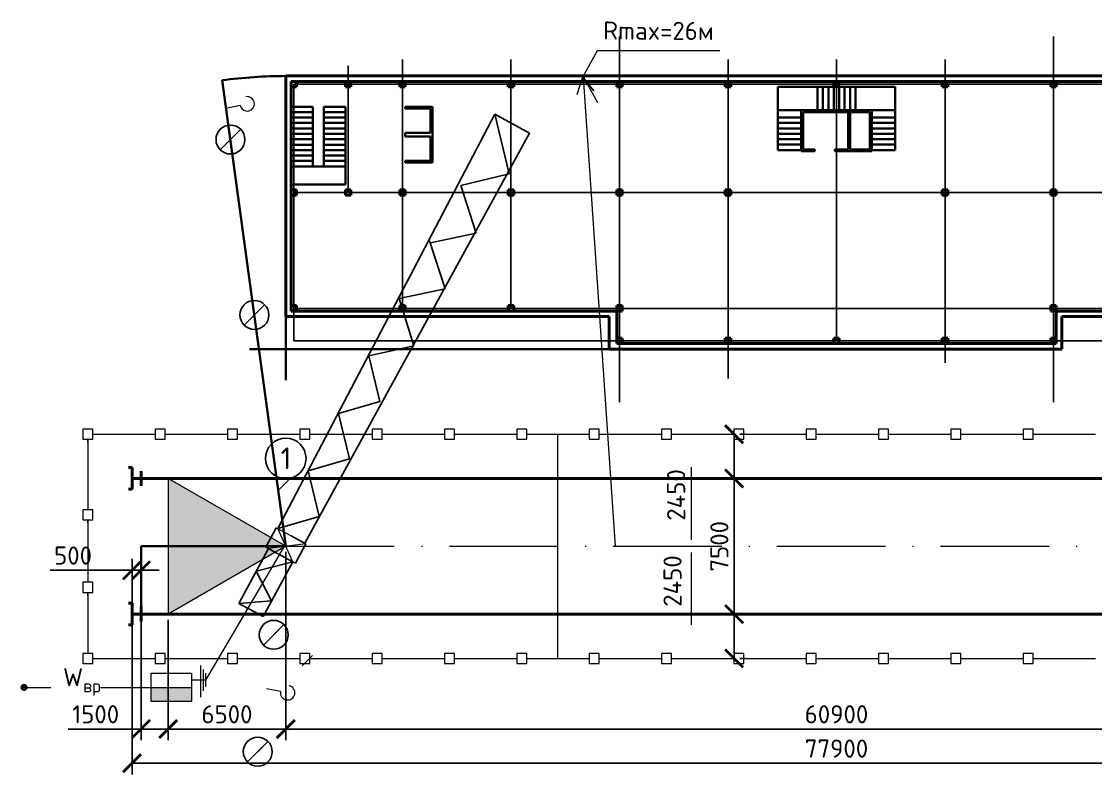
# Model space of a CAD drawing. Header units: millimetres. Extents: x -782 to 10910, y 3841 to 13237.
# Drawn here: x 6457.1 to 6575.9, y 9680 to 9763.3 of the extents above; entities that cross this region are included whole.
import ezdxf

# ---------------------------------------------------------------- set-up
doc = ezdxf.new("R2010")
doc.units = ezdxf.units.MM
doc.linetypes.add('ACAD_ISO10W100', pattern=[18, 12, -3, 0, -3])
doc.layers.add('1', color=7, linetype='Continuous')
doc.layers.add('тонкая', color=7, linetype='Continuous')
doc.layers.add('Оbводка', color=1, linetype='Continuous', lineweight=90)
doc.layers.add('Фасад толст', color=7, linetype='Continuous', lineweight=20)
doc.styles.add('2.5', font='isocpeur.ttf', dxfattribs={"height": 2})
doc.styles.add('Isocpeur', font='isocpeur.ttf')
doc.dimstyles.new('М500 стройгенп', dxfattribs={"dimtxt": 2, "dimasz": 2, "dimexe": 1.25, "dimexo": 0.625, "dimtad": 1, "dimlfac": 500, "dimtxsty": '2.5', "dimblk": 'ARCHTICK', "dimcen": 2.5, "dimadec": 0, "dimazin": 0, "dimtfac": 1, "dimtmove": 0, "dimatfit": 3, "dimfxl": 1, "dimarcsym": 0})

# ---------------------------------------------------------------- blocks, each defined once
blk = doc.blocks.new('_ArchTick')
at = {"color": 0, "linetype": 'ByBlock', "const_width": 0.15}
blk.add_lwpolyline([(-0.5, -0.5), (0.5, 0.5)], dxfattribs=at)
blk = doc.blocks.new('*D548')
at = {"color": 0, "lineweight": -2, "transparency": 16777216}
for p, q in [((6535.91, 9692.87), (6535.91, 9697.77)), ((6536.53, 9697.77), (6537.16, 9697.77)), ((6536.53, 9692.87), (6537.16, 9692.87))]:
    blk.add_line(p, q, dxfattribs=at)
at = {"layer": 'Defpoints', "color": 0, "lineweight": -3, "transparency": 16777216}
for p in [(6535.91, 9697.77), (6535.91, 9697.77), (6535.91, 9692.87)]:
    blk.add_point(p, dxfattribs=at)
at = {"color": 0, "lineweight": -2, "transparency": 16777216, "xscale": 2, "yscale": 2, "zscale": 2}
for p, rotation in [((6535.91, 9697.77), 90), ((6535.91, 9692.87), 270)]:
    blk.add_blockref('_ArchTick', p, dxfattribs=dict(at, rotation=rotation))
at = {"color": 0, "lineweight": 20, "transparency": 16777216, "insert": (6529.1, 9701.43), "char_height": 2, "attachment_point": 5, "rotation": 90, "style": '2.5'}
blk.add_mtext('2450', dxfattribs=at)
blk = doc.blocks.new('*D549')
at = {"color": 0, "lineweight": -2, "transparency": 16777216}
for p, q in [((6535.91, 9697.77), (6535.91, 9712.77)), ((6536.53, 9712.77), (6537.16, 9712.77)), ((6536.53, 9697.77), (6537.16, 9697.77))]:
    blk.add_line(p, q, dxfattribs=at)
at = {"layer": 'Defpoints', "color": 0, "lineweight": -3, "transparency": 16777216}
for p in [(6535.91, 9712.77), (6535.91, 9712.77), (6535.91, 9697.77)]:
    blk.add_point(p, dxfattribs=at)
at = {"color": 0, "lineweight": -2, "transparency": 16777216, "xscale": 2, "yscale": 2, "zscale": 2}
for p, rotation in [((6535.91, 9712.77), 90), ((6535.91, 9697.77), 270)]:
    blk.add_blockref('_ArchTick', p, dxfattribs=dict(at, rotation=rotation))
at = {"color": 0, "lineweight": 20, "transparency": 16777216, "insert": (6534.28, 9705.27), "char_height": 2, "attachment_point": 5, "rotation": 90, "style": '2.5'}
blk.add_mtext('7500', dxfattribs=at)
blk = doc.blocks.new('*D550')
at = {"color": 0, "lineweight": -2, "transparency": 16777216}
for p, q in [((6535.91, 9712.77), (6535.91, 9717.66)), ((6536.53, 9717.66), (6537.16, 9717.66)), ((6536.53, 9712.77), (6537.16, 9712.77))]:
    blk.add_line(p, q, dxfattribs=at)
at = {"layer": 'Defpoints', "color": 0, "lineweight": -3, "transparency": 16777216}
for p in [(6535.91, 9717.66), (6535.91, 9717.66), (6535.91, 9712.77)]:
    blk.add_point(p, dxfattribs=at)
at = {"color": 0, "lineweight": -2, "transparency": 16777216, "xscale": 2, "yscale": 2, "zscale": 2}
for p, rotation in [((6535.91, 9717.66), 90), ((6535.91, 9712.77), 270)]:
    blk.add_blockref('_ArchTick', p, dxfattribs=dict(at, rotation=rotation))
at = {"color": 0, "lineweight": 20, "transparency": 16777216, "insert": (6529.5, 9710.95), "char_height": 2, "attachment_point": 5, "rotation": 90, "style": '2.5'}
blk.add_mtext('2450', dxfattribs=at)
blk = doc.blocks.new('*D560')
at = {"color": 0, "lineweight": -2, "transparency": 16777216}
for p, q in [((6486.33, 9704.65), (6486.33, 9683.82)), ((6473.33, 9697.15), (6473.33, 9683.82)), ((6486.33, 9685.07), (6473.33, 9685.07))]:
    blk.add_line(p, q, dxfattribs=at)
at = {"layer": 'Defpoints', "color": 0, "lineweight": -3, "transparency": 16777216}
for p in [(6486.33, 9705.27), (6473.33, 9697.77), (6473.33, 9685.07)]:
    blk.add_point(p, dxfattribs=at)
at = {"color": 0, "lineweight": -2, "transparency": 16777216, "xscale": 2, "yscale": 2, "zscale": 2, "rotation": 180}
blk.add_blockref('_ArchTick', (6473.33, 9685.07), dxfattribs=at)
at = {"color": 0, "lineweight": -2, "transparency": 16777216, "xscale": 2, "yscale": 2, "zscale": 2}
blk.add_blockref('_ArchTick', (6486.33, 9685.07), dxfattribs=at)
at = {"color": 0, "lineweight": 25, "transparency": 16777216, "insert": (6479.83, 9686.7), "char_height": 2, "attachment_point": 5, "style": '2.5'}
blk.add_mtext('6500', dxfattribs=at)
blk = doc.blocks.new('*D561')
at = {"color": 0, "lineweight": -2, "transparency": 16777216}
for p, q in [((6470.33, 9697.15), (6470.33, 9683.82)), ((6473.33, 9697.15), (6473.33, 9683.82)), ((6470.33, 9685.07), (6462.28, 9685.07)), ((6473.33, 9685.07), (6470.33, 9685.07))]:
    blk.add_line(p, q, dxfattribs=at)
at = {"layer": 'Defpoints', "color": 0, "lineweight": -3, "transparency": 16777216}
for p in [(6470.33, 9697.77), (6473.33, 9697.77), (6470.33, 9685.07)]:
    blk.add_point(p, dxfattribs=at)
at = {"color": 0, "lineweight": -2, "transparency": 16777216, "xscale": 2, "yscale": 2, "zscale": 2, "rotation": 180}
blk.add_blockref('_ArchTick', (6470.33, 9685.07), dxfattribs=at)
at = {"color": 0, "lineweight": -2, "transparency": 16777216, "xscale": 2, "yscale": 2, "zscale": 2}
blk.add_blockref('_ArchTick', (6473.33, 9685.07), dxfattribs=at)
at = {"color": 0, "lineweight": 25, "transparency": 16777216, "insert": (6465.31, 9686.7), "char_height": 2, "attachment_point": 5, "style": '2.5'}
blk.add_mtext('1500', dxfattribs=at)
blk = doc.blocks.new('*D562')
at = {"color": 0, "lineweight": -2, "transparency": 16777216}
for p, q in [((6469.33, 9698.4), (6469.33, 9703.87)), ((6470.33, 9698.4), (6470.33, 9703.87)), ((6469.33, 9702.62), (6460.28, 9702.62)), ((6470.33, 9702.62), (6469.33, 9702.62)), ((6470.33, 9702.62), (6472.33, 9702.62))]:
    blk.add_line(p, q, dxfattribs=at)
at = {"layer": 'Defpoints', "color": 0, "lineweight": -3, "transparency": 16777216}
for p in [(6469.33, 9702.62), (6469.33, 9697.77), (6470.33, 9697.77)]:
    blk.add_point(p, dxfattribs=at)
at = {"color": 0, "lineweight": -2, "transparency": 16777216, "xscale": 2, "yscale": 2, "zscale": 2}
blk.add_blockref('_ArchTick', (6469.33, 9702.62), dxfattribs=at)
at = {"color": 0, "lineweight": -2, "transparency": 16777216, "xscale": 2, "yscale": 2, "zscale": 2, "rotation": 180}
blk.add_blockref('_ArchTick', (6470.33, 9702.62), dxfattribs=at)
at = {"color": 0, "lineweight": 25, "transparency": 16777216, "insert": (6462.81, 9704.25), "char_height": 2, "attachment_point": 5, "style": '2.5'}
blk.add_mtext('500', dxfattribs=at)
blk = doc.blocks.new('*D551')
at = {"color": 0, "lineweight": -2, "transparency": 16777216}
for p, q in [((6469.33, 9697.15), (6469.33, 9680.04)), ((6625.13, 9697.15), (6625.13, 9680.04)), ((6625.13, 9681.29), (6469.33, 9681.29))]:
    blk.add_line(p, q, dxfattribs=at)
at = {"layer": 'Defpoints', "color": 0, "lineweight": -3, "transparency": 16777216}
for p in [(6469.33, 9697.77), (6625.13, 9697.77), (6469.33, 9681.29)]:
    blk.add_point(p, dxfattribs=at)
at = {"color": 0, "lineweight": -2, "transparency": 16777216, "xscale": 2, "yscale": 2, "zscale": 2, "rotation": 180}
blk.add_blockref('_ArchTick', (6469.33, 9681.29), dxfattribs=at)
at = {"color": 0, "lineweight": -2, "transparency": 16777216, "xscale": 2, "yscale": 2, "zscale": 2}
blk.add_blockref('_ArchTick', (6625.13, 9681.29), dxfattribs=at)
at = {"color": 0, "lineweight": 25, "transparency": 16777216, "insert": (6547.23, 9682.91), "char_height": 2, "attachment_point": 5, "style": '2.5'}
blk.add_mtext('77900', dxfattribs=at)
blk = doc.blocks.new('*D564')
at = {"color": 0, "lineweight": -2, "transparency": 16777216}
for p, q in [((6486.33, 9704.65), (6486.33, 9683.82)), ((6473.33, 9697.15), (6473.33, 9683.82)), ((6486.33, 9685.07), (6473.33, 9685.07))]:
    blk.add_line(p, q, dxfattribs=at)
at = {"layer": 'Defpoints', "color": 0, "lineweight": -3, "transparency": 16777216}
for p in [(6486.33, 9705.27), (6473.33, 9697.77), (6473.33, 9685.07)]:
    blk.add_point(p, dxfattribs=at)
at = {"color": 0, "lineweight": -2, "transparency": 16777216, "xscale": 2, "yscale": 2, "zscale": 2, "rotation": 180}
blk.add_blockref('_ArchTick', (6473.33, 9685.07), dxfattribs=at)
at = {"color": 0, "lineweight": -2, "transparency": 16777216, "xscale": 2, "yscale": 2, "zscale": 2}
blk.add_blockref('_ArchTick', (6486.33, 9685.07), dxfattribs=at)
at = {"color": 0, "lineweight": 25, "transparency": 16777216, "insert": (6479.83, 9686.7), "char_height": 2, "attachment_point": 5, "style": '2.5'}
blk.add_mtext('6500', dxfattribs=at)
blk = doc.blocks.new('*D565')
at = {"color": 0, "lineweight": -2, "transparency": 16777216}
for p, q in [((6470.33, 9697.15), (6470.33, 9683.82)), ((6473.33, 9697.15), (6473.33, 9683.82)), ((6470.33, 9685.07), (6462.28, 9685.07)), ((6473.33, 9685.07), (6470.33, 9685.07))]:
    blk.add_line(p, q, dxfattribs=at)
at = {"layer": 'Defpoints', "color": 0, "lineweight": -3, "transparency": 16777216}
for p in [(6470.33, 9697.77), (6473.33, 9697.77), (6470.33, 9685.07)]:
    blk.add_point(p, dxfattribs=at)
at = {"color": 0, "lineweight": -2, "transparency": 16777216, "xscale": 2, "yscale": 2, "zscale": 2, "rotation": 180}
blk.add_blockref('_ArchTick', (6470.33, 9685.07), dxfattribs=at)
at = {"color": 0, "lineweight": -2, "transparency": 16777216, "xscale": 2, "yscale": 2, "zscale": 2}
blk.add_blockref('_ArchTick', (6473.33, 9685.07), dxfattribs=at)
at = {"color": 0, "lineweight": 25, "transparency": 16777216, "insert": (6465.31, 9686.7), "char_height": 2, "attachment_point": 5, "style": '2.5'}
blk.add_mtext('1500', dxfattribs=at)
blk = doc.blocks.new('*D566')
at = {"color": 0, "lineweight": -2, "transparency": 16777216}
for p, q in [((6469.33, 9698.4), (6469.33, 9703.87)), ((6470.33, 9698.4), (6470.33, 9703.87)), ((6469.33, 9702.62), (6460.28, 9702.62)), ((6470.33, 9702.62), (6469.33, 9702.62)), ((6470.33, 9702.62), (6472.33, 9702.62))]:
    blk.add_line(p, q, dxfattribs=at)
at = {"layer": 'Defpoints', "color": 0, "lineweight": -3, "transparency": 16777216}
for p in [(6469.33, 9702.62), (6469.33, 9697.77), (6470.33, 9697.77)]:
    blk.add_point(p, dxfattribs=at)
at = {"color": 0, "lineweight": -2, "transparency": 16777216, "xscale": 2, "yscale": 2, "zscale": 2}
blk.add_blockref('_ArchTick', (6469.33, 9702.62), dxfattribs=at)
at = {"color": 0, "lineweight": -2, "transparency": 16777216, "xscale": 2, "yscale": 2, "zscale": 2, "rotation": 180}
blk.add_blockref('_ArchTick', (6470.33, 9702.62), dxfattribs=at)
at = {"color": 0, "lineweight": 25, "transparency": 16777216, "insert": (6462.81, 9704.25), "char_height": 2, "attachment_point": 5, "style": '2.5'}
blk.add_mtext('500', dxfattribs=at)
blk = doc.blocks.new('*D556')
at = {"color": 0, "lineweight": -2, "transparency": 16777216}
for p, q in [((6486.33, 9704.65), (6486.33, 9683.82)), ((6608.13, 9704.65), (6608.13, 9683.82)), ((6608.13, 9685.07), (6486.33, 9685.07))]:
    blk.add_line(p, q, dxfattribs=at)
at = {"layer": 'Defpoints', "color": 0, "lineweight": -3, "transparency": 16777216}
for p in [(6486.33, 9705.27), (6608.13, 9705.27), (6486.33, 9685.07)]:
    blk.add_point(p, dxfattribs=at)
at = {"color": 0, "lineweight": -2, "transparency": 16777216, "xscale": 2, "yscale": 2, "zscale": 2, "rotation": 180}
blk.add_blockref('_ArchTick', (6486.33, 9685.07), dxfattribs=at)
at = {"color": 0, "lineweight": -2, "transparency": 16777216, "xscale": 2, "yscale": 2, "zscale": 2}
blk.add_blockref('_ArchTick', (6608.13, 9685.07), dxfattribs=at)
at = {"color": 0, "lineweight": 25, "transparency": 16777216, "insert": (6547.23, 9686.7), "char_height": 2, "attachment_point": 5, "style": '2.5'}
blk.add_mtext('60900', dxfattribs=at)

msp = doc.modelspace()

# ---------------------------------------------------------------- hatches: boundary and pattern name
at = {"lineweight": 30}
h = msp.add_hatch(color=256, dxfattribs=at)
h.dxf.hatch_style = 1
h.paths.add_polyline_path([(6473.334622, 9697.772996), (6486.334624, 9705.272996), (6473.334622, 9712.772996)])
at = {"lineweight": 25}
h = msp.add_hatch(color=1, dxfattribs=at)
h.paths.add_polyline_path([(6457.387025, 9689.954162, 0.4142135624), (6457.107994, 9689.675131, 0.4142135624), (6457.387025, 9689.396101)])
h.paths.add_polyline_path([(6457.387025, 9689.954162), (6457.387025, 9689.396101, 0.4142135624), (6457.666055, 9689.675131, 0.4142135624)])
h = msp.add_hatch(color=1, dxfattribs=at)
h.paths.add_polyline_path([(6457.387025, 9689.954162, 0.4142135624), (6457.107994, 9689.675131, 0.4142135624), (6457.387025, 9689.396101)])
h.paths.add_polyline_path([(6457.387025, 9689.954162), (6457.387025, 9689.396101, 0.4142135624), (6457.666055, 9689.675131, 0.4142135624)])
at = {"layer": 'Фасад толст', "lineweight": 15}
msp.add_hatch(color=1, dxfattribs=at).paths.add_polyline_path([(6475.917031, 9689.675131), (6471.433534, 9689.675131), (6471.433534, 9688.105395), (6475.917031, 9688.105395)])
msp.add_hatch(color=1, dxfattribs=at).paths.add_polyline_path([(6475.917031, 9689.675131), (6471.433534, 9689.675131), (6471.433534, 9688.105395), (6475.917031, 9688.105395)])

# ---------------------------------------------------------------- linework, layer by layer
at = {"lineweight": 25}
for p, q in [((6523.234627, 9721.215721), (6523.234627, 9761.648676)), ((6571.234627, 9721.215721), (6571.234627, 9761.648676)), ((6499.234627, 9731.579267), (6499.234627, 9759.105795)), ((6511.234627, 9731.579267), (6511.234627, 9759.105795)), ((6535.234627, 9723.827442), (6535.234627, 9759.105795)), ((6547.234627, 9731.579267), (6547.234627, 9759.105795)), ((6559.234627, 9725.568066), (6559.234627, 9759.105795)), ((6493.234627, 9744.379267), (6493.234627, 9758.409889)), ((6487.234627, 9727.979267), (6487.234627, 9756.379267)), ((6487.234627, 9756.379267), (6607.234627, 9756.379267)), ((6487.234627, 9756.379267), (6487.234627, 9731.579267)), ((6487.234627, 9756.379267), (6487.234627, 9744.379267)), ((6481.349982, 9751.379875), (6479.087244, 9749.117137)), ((6480.218613, 9750.248506), (6481.349982, 9751.379875)), ((6487.234627, 9746.678682), (6487.234627, 9747.278682)), ((6487.234627, 9744.379267), (6607.234627, 9744.379267)), ((6487.234627, 9744.379267), (6493.234627, 9744.379267)), ((6547.234627, 9743.979267), (6547.234627, 9727.979267)), ((6483.994955, 9731.984772), (6481.732217, 9729.722034)), ((6483.994955, 9731.984772), (6481.732217, 9729.722034)), ((6482.863586, 9730.853403), (6483.994955, 9731.984772)), ((6482.863586, 9730.853403), (6483.994955, 9731.984772)), ((6487.234627, 9731.579267), (6607.234627, 9731.579267)), ((6487.234627, 9731.579267), (6499.234627, 9731.579267)), ((6487.234627, 9727.979267), (6607.234627, 9727.979267)), ((6547.234627, 9727.979267), (6523.234627, 9727.979267)), ((6523.234627, 9727.979267), (6571.234627, 9727.979267)), ((6485.508558, 9711.4583), (6486.639927, 9712.589669)), ((6486.127857, 9696.616102), (6483.865119, 9694.353364)), ((6486.127857, 9696.616102), (6483.865119, 9694.353364)), ((6484.996488, 9695.484733), (6486.127857, 9696.616102)), ((6484.996488, 9695.484733), (6486.127857, 9696.616102)), ((6488.153531, 9692.063197), (6489.2849, 9693.194566)), ((6488.153531, 9692.063197), (6489.2849, 9693.194566)), ((6484.361528, 9683.695715), (6482.09879, 9681.432977)), ((6483.230159, 9682.564346), (6484.361528, 9683.695715))]:
    msp.add_line(p, q, dxfattribs=at)
at = {"lineweight": 13}
for p, q in [((6519.20279, 9757.217918), (6520.810965, 9760.094044)), ((6520.810965, 9760.094044), (6534.322867, 9760.094044)), ((6519.20279, 9757.217918), (6520.810965, 9754.341792)), ((6479.712124, 9753.715456), (6481.280062, 9754.034141)), ((6464.994626, 9718.23299), (6463.874628, 9718.23299)), ((6463.874628, 9718.23299), (6463.874628, 9717.112992)), ((6464.994626, 9717.112992), (6464.994626, 9718.23299)), ((6472.994613, 9718.220934), (6471.874615, 9718.220934)), ((6471.874615, 9718.220934), (6471.874615, 9717.100936)), ((6472.994613, 9717.100936), (6472.994613, 9718.220934)), ((6480.994599, 9718.220934), (6479.874601, 9718.220934)), ((6479.874601, 9718.220934), (6479.874601, 9717.100936)), ((6480.994599, 9717.100936), (6480.994599, 9718.220934)), ((6488.994586, 9718.220934), (6487.874588, 9718.220934)), ((6487.874588, 9718.220934), (6487.874588, 9717.100936)), ((6488.994586, 9717.100936), (6488.994586, 9718.220934)), ((6496.994573, 9718.220934), (6495.874575, 9718.220934)), ((6495.874575, 9718.220934), (6495.874575, 9717.100936)), ((6496.994573, 9717.100936), (6496.994573, 9718.220934)), ((6504.994559, 9718.220934), (6503.874561, 9718.220934)), ((6503.874561, 9718.220934), (6503.874561, 9717.100936)), ((6504.994559, 9717.100936), (6504.994559, 9718.220934)), ((6512.994546, 9718.220934), (6511.874548, 9718.220934)), ((6511.874548, 9718.220934), (6511.874548, 9717.100936)), ((6512.994546, 9717.100936), (6512.994546, 9718.220934)), ((6520.994533, 9718.220934), (6519.874535, 9718.220934)), ((6519.874535, 9718.220934), (6519.874535, 9717.100936)), ((6520.994533, 9717.100936), (6520.994533, 9718.220934)), ((6528.994519, 9718.220934), (6527.874521, 9718.220934)), ((6527.874521, 9718.220934), (6527.874521, 9717.100936)), ((6528.994519, 9717.100936), (6528.994519, 9718.220934)), ((6536.994506, 9718.220934), (6535.874508, 9718.220934)), ((6535.874508, 9718.220934), (6535.874508, 9717.100936)), ((6536.994506, 9717.100936), (6536.994506, 9718.220934)), ((6544.994493, 9718.220934), (6543.874495, 9718.220934)), ((6543.874495, 9718.220934), (6543.874495, 9717.100936)), ((6544.994493, 9717.100936), (6544.994493, 9718.220934)), ((6552.994479, 9718.220934), (6551.874481, 9718.220934)), ((6551.874481, 9718.220934), (6551.874481, 9717.100936)), ((6552.994479, 9717.100936), (6552.994479, 9718.220934)), ((6560.994466, 9718.220934), (6559.874468, 9718.220934)), ((6559.874468, 9718.220934), (6559.874468, 9717.100936)), ((6560.994466, 9717.100936), (6560.994466, 9718.220934)), ((6568.994453, 9718.220934), (6567.874455, 9718.220934)), ((6567.874455, 9718.220934), (6567.874455, 9717.100936)), ((6568.994453, 9717.100936), (6568.994453, 9718.220934)), ((6463.874628, 9717.112992), (6464.994626, 9717.112992)), ((6464.434627, 9716.78957), (6464.434627, 9717.112992)), ((6471.874615, 9717.100936), (6472.994613, 9717.100936)), ((6479.874601, 9717.100936), (6480.994599, 9717.100936)), ((6487.874588, 9717.100936), (6488.994586, 9717.100936)), ((6495.874575, 9717.100936), (6496.994573, 9717.100936)), ((6503.874561, 9717.100936), (6504.994559, 9717.100936)), ((6511.874548, 9717.100936), (6512.994546, 9717.100936)), ((6519.874535, 9717.100936), (6520.994533, 9717.100936)), ((6527.874521, 9717.100936), (6528.994519, 9717.100936)), ((6535.874508, 9717.100936), (6536.994506, 9717.100936)), ((6543.874495, 9717.100936), (6544.994493, 9717.100936)), ((6551.874481, 9717.100936), (6552.994479, 9717.100936)), ((6559.874468, 9717.100936), (6560.994466, 9717.100936)), ((6567.874455, 9717.100936), (6568.994453, 9717.100936)), ((6464.994626, 9709.303895), (6463.874628, 9709.303895)), ((6463.874628, 9709.303895), (6463.874628, 9708.183897)), ((6464.994626, 9708.183897), (6464.994626, 9709.303895)), ((6463.874628, 9708.183897), (6464.994626, 9708.183897)), ((6464.434627, 9707.860475), (6464.434627, 9708.183897)), ((6464.994626, 9701.287587), (6463.874628, 9701.287587)), ((6463.874628, 9701.287587), (6463.874628, 9700.167589)), ((6464.994626, 9701.287587), (6463.874628, 9701.287587)), ((6463.874628, 9701.287587), (6463.874628, 9700.167589)), ((6464.994626, 9700.167589), (6464.994626, 9701.287587)), ((6464.994626, 9700.167589), (6464.994626, 9701.287587)), ((6463.874628, 9700.167589), (6464.994626, 9700.167589)), ((6463.874628, 9700.167589), (6464.994626, 9700.167589)), ((6464.434627, 9699.844167), (6464.434627, 9700.167589)), ((6464.434627, 9699.844167), (6464.434627, 9700.167589)), ((6464.994626, 9693.43299), (6463.874628, 9693.43299)), ((6463.874628, 9693.43299), (6463.874628, 9692.312992)), ((6464.994626, 9693.43299), (6463.874628, 9693.43299)), ((6463.874628, 9693.43299), (6463.874628, 9692.312992)), ((6464.994626, 9692.312992), (6464.994626, 9693.43299)), ((6464.994626, 9692.312992), (6464.994626, 9693.43299)), ((6471.874615, 9693.43299), (6471.874615, 9692.312992)), ((6471.874615, 9693.43299), (6471.874615, 9692.312992)), ((6472.994613, 9692.312992), (6472.994613, 9693.43299)), ((6472.994613, 9692.312992), (6472.994613, 9693.43299)), ((6480.994599, 9693.43299), (6479.874601, 9693.43299)), ((6479.874601, 9693.43299), (6479.874601, 9692.312992)), ((6480.994599, 9693.43299), (6479.874601, 9693.43299)), ((6479.874601, 9693.43299), (6479.874601, 9692.312992)), ((6480.994599, 9692.312992), (6480.994599, 9693.43299)), ((6480.994599, 9692.312992), (6480.994599, 9693.43299)), ((6488.994586, 9693.43299), (6487.874588, 9693.43299)), ((6487.874588, 9693.43299), (6487.874588, 9692.312992)), ((6488.994586, 9693.43299), (6487.874588, 9693.43299)), ((6487.874588, 9693.43299), (6487.874588, 9692.312992)), ((6488.994586, 9692.312992), (6488.994586, 9693.43299)), ((6488.994586, 9692.312992), (6488.994586, 9693.43299)), ((6496.994573, 9693.43299), (6495.874575, 9693.43299)), ((6495.874575, 9693.43299), (6495.874575, 9692.312992)), ((6496.994573, 9692.312992), (6496.994573, 9693.43299)), ((6504.994559, 9693.43299), (6503.874561, 9693.43299)), ((6503.874561, 9693.43299), (6503.874561, 9692.312992)), ((6504.994559, 9692.312992), (6504.994559, 9693.43299)), ((6512.994546, 9693.43299), (6511.874548, 9693.43299)), ((6511.874548, 9693.43299), (6511.874548, 9692.312992)), ((6512.994546, 9692.312992), (6512.994546, 9693.43299)), ((6520.994533, 9693.43299), (6519.874535, 9693.43299)), ((6519.874535, 9693.43299), (6519.874535, 9692.312992)), ((6520.994533, 9692.312992), (6520.994533, 9693.43299)), ((6528.994519, 9693.43299), (6527.874521, 9693.43299)), ((6527.874521, 9693.43299), (6527.874521, 9692.312992)), ((6528.994519, 9692.312992), (6528.994519, 9693.43299)), ((6536.994506, 9693.43299), (6535.874508, 9693.43299)), ((6535.874508, 9693.43299), (6535.874508, 9692.312992)), ((6536.994506, 9692.312992), (6536.994506, 9693.43299)), ((6544.994493, 9693.43299), (6543.874495, 9693.43299)), ((6543.874495, 9693.43299), (6543.874495, 9692.312992)), ((6544.994493, 9692.312992), (6544.994493, 9693.43299)), ((6552.994479, 9693.43299), (6551.874481, 9693.43299)), ((6551.874481, 9693.43299), (6551.874481, 9692.312992)), ((6552.994479, 9692.312992), (6552.994479, 9693.43299)), ((6560.994466, 9693.43299), (6559.874468, 9693.43299)), ((6559.874468, 9693.43299), (6559.874468, 9692.312992)), ((6560.994466, 9692.312992), (6560.994466, 9693.43299)), ((6568.994453, 9693.43299), (6567.874455, 9693.43299)), ((6567.874455, 9693.43299), (6567.874455, 9692.312992)), ((6568.994453, 9692.312992), (6568.994453, 9693.43299)), ((6463.874628, 9692.312992), (6464.994626, 9692.312992)), ((6463.874628, 9692.312992), (6464.994626, 9692.312992)), ((6471.874615, 9692.312992), (6472.994613, 9692.312992)), ((6471.874615, 9692.312992), (6472.994613, 9692.312992)), ((6479.874601, 9692.312992), (6480.994599, 9692.312992)), ((6479.874601, 9692.312992), (6480.994599, 9692.312992)), ((6487.874588, 9692.312992), (6488.994586, 9692.312992)), ((6487.874588, 9692.312992), (6488.994586, 9692.312992)), ((6495.874575, 9692.312992), (6496.994573, 9692.312992)), ((6503.874561, 9692.312992), (6504.994559, 9692.312992)), ((6511.874548, 9692.312992), (6512.994546, 9692.312992)), ((6519.874535, 9692.312992), (6520.994533, 9692.312992)), ((6527.874521, 9692.312992), (6528.994519, 9692.312992)), ((6535.874508, 9692.312992), (6536.994506, 9692.312992)), ((6543.874495, 9692.312992), (6544.994493, 9692.312992)), ((6551.874481, 9692.312992), (6552.994479, 9692.312992)), ((6559.874468, 9692.312992), (6560.994466, 9692.312992)), ((6567.874455, 9692.312992), (6568.994453, 9692.312992)), ((6484.184668, 9689.546414), (6485.754268, 9689.236016))]:
    msp.add_line(p, q, dxfattribs=at)
at = {"lineweight": 30}
for p, q in [((6479.291291, 9756.793777), (6486.334627, 9705.272991)), ((6479.291291, 9756.793777), (6486.334627, 9705.272991)), ((6547.234627, 9756.079267), (6540.734627, 9756.079267)), ((6540.734627, 9756.079267), (6540.734627, 9749.079267)), ((6547.234627, 9756.079267), (6545.134627, 9756.079267)), ((6545.134627, 9756.079267), (6545.134627, 9753.479267)), ((6545.734627, 9756.079267), (6545.734627, 9753.479267)), ((6546.334627, 9756.079267), (6546.334627, 9753.479267)), ((6546.934627, 9756.079267), (6546.934627, 9753.479267)), ((6547.234627, 9756.079267), (6553.734627, 9756.079267)), ((6547.534627, 9756.079267), (6547.534627, 9753.479267)), ((6548.134627, 9756.079267), (6548.134627, 9753.479267)), ((6549.334627, 9756.079267), (6548.734627, 9756.079267)), ((6548.734627, 9756.079267), (6548.734627, 9753.479267)), ((6549.334627, 9753.479267), (6549.334627, 9756.079267)), ((6553.734627, 9756.079267), (6553.734627, 9749.079267)), ((6486.934627, 9753.878682), (6489.334627, 9753.878682)), ((6486.934627, 9753.878682), (6486.934627, 9745.278682)), ((6489.334627, 9753.278682), (6486.934627, 9753.278682)), ((6489.334627, 9747.278682), (6489.334627, 9753.878682)), ((6490.534627, 9747.278682), (6490.534627, 9753.878682)), ((6490.534627, 9753.878682), (6492.934627, 9753.878682)), ((6492.934627, 9753.278682), (6490.534627, 9753.278682)), ((6492.934627, 9745.278682), (6492.934627, 9753.878682)), ((6499.534627, 9753.879267), (6502.554627, 9753.879267)), ((6499.534627, 9753.679267), (6499.534627, 9753.879267)), ((6502.354627, 9753.679267), (6499.534627, 9753.679267)), ((6502.354627, 9750.979267), (6502.354627, 9753.679267)), ((6502.554627, 9753.879267), (6502.554627, 9747.699267)), ((6543.984627, 9753.479267), (6540.734627, 9753.479267)), ((6540.734627, 9753.479267), (6553.734627, 9753.479267)), ((6543.334627, 9749.079267), (6543.334627, 9753.479267)), ((6543.334627, 9753.479267), (6543.334627, 9748.959267)), ((6551.134627, 9753.479267), (6543.334627, 9753.479267)), ((6543.334627, 9753.479267), (6543.934627, 9753.479267)), ((6543.534627, 9749.159267), (6543.534627, 9753.279267)), ((6543.534627, 9753.279267), (6550.934627, 9753.279267)), ((6545.134627, 9753.479267), (6549.334627, 9753.479267)), ((6548.734627, 9753.279267), (6548.534627, 9753.279267)), ((6548.534627, 9753.279267), (6548.534627, 9749.159267)), ((6548.734627, 9749.159267), (6548.734627, 9753.279267)), ((6550.934627, 9753.279267), (6550.934627, 9749.159267)), ((6551.134627, 9749.079267), (6551.134627, 9753.479267)), ((6551.134627, 9748.959267), (6551.134627, 9753.479267)), ((6489.334627, 9752.678682), (6486.934627, 9752.678682)), ((6489.334627, 9752.078682), (6486.934627, 9752.078682)), ((6492.934627, 9752.678682), (6490.534627, 9752.678682)), ((6492.934627, 9752.078682), (6490.534627, 9752.078682)), ((6540.734627, 9752.679267), (6543.334627, 9752.679267)), ((6540.734627, 9752.079267), (6543.334627, 9752.079267)), ((6551.134627, 9752.679267), (6553.734627, 9752.679267)), ((6551.134627, 9752.079267), (6553.734627, 9752.079267)), ((6489.334627, 9751.478682), (6486.934627, 9751.478682)), ((6489.334627, 9750.878682), (6486.934627, 9750.878682)), ((6492.934627, 9751.478682), (6490.534627, 9751.478682)), ((6492.934627, 9750.878682), (6490.534627, 9750.878682)), ((6499.534627, 9750.979267), (6502.354627, 9750.979267)), ((6499.534627, 9750.579267), (6499.534627, 9750.979267)), ((6540.734627, 9751.479267), (6543.334627, 9751.479267)), ((6540.734627, 9750.879267), (6543.334627, 9750.879267)), ((6551.134627, 9751.479267), (6553.734627, 9751.479267)), ((6551.134627, 9750.879267), (6553.734627, 9750.879267)), ((6489.334627, 9750.278682), (6486.934627, 9750.278682)), ((6489.334627, 9749.678682), (6486.934627, 9749.678682)), ((6492.934627, 9750.278682), (6490.534627, 9750.278682)), ((6492.934627, 9749.678682), (6490.534627, 9749.678682)), ((6502.354627, 9750.579267), (6499.534627, 9750.579267)), ((6502.354627, 9750.579267), (6502.354627, 9747.899267)), ((6540.734627, 9750.279267), (6543.334627, 9750.279267)), ((6540.734627, 9749.679267), (6543.334627, 9749.679267)), ((6551.134627, 9750.279267), (6553.734627, 9750.279267)), ((6551.134627, 9749.079267), (6551.134627, 9749.679267)), ((6551.134627, 9749.679267), (6553.734627, 9749.679267)), ((6489.334627, 9749.078682), (6486.934627, 9749.078682)), ((6489.334627, 9748.478682), (6486.934627, 9748.478682)), ((6492.934627, 9749.078682), (6490.534627, 9749.078682)), ((6492.934627, 9748.478682), (6490.534627, 9748.478682)), ((6540.734627, 9749.079267), (6543.334627, 9749.079267)), ((6543.334627, 9748.959267), (6543.534627, 9748.959267)), ((6543.334627, 9748.959267), (6544.834627, 9748.959267)), ((6544.834627, 9749.159267), (6543.534627, 9749.159267)), ((6544.834627, 9748.959267), (6544.834627, 9749.159267)), ((6548.534627, 9749.159267), (6547.034627, 9749.159267)), ((6547.034627, 9749.159267), (6547.034627, 9748.959267)), ((6547.034627, 9748.959267), (6551.134627, 9748.959267)), ((6550.934627, 9749.159267), (6548.734627, 9749.159267)), ((6551.134627, 9749.079267), (6553.734627, 9749.079267)), ((6489.334627, 9747.878682), (6486.934627, 9747.878682)), ((6486.934627, 9747.278682), (6489.334627, 9747.278682)), ((6489.334627, 9747.278682), (6486.934627, 9747.278682)), ((6489.334627, 9747.278682), (6490.534627, 9747.278682)), ((6492.934627, 9747.878682), (6490.534627, 9747.878682)), ((6490.534627, 9747.278682), (6492.934627, 9747.278682)), ((6499.534627, 9747.699267), (6499.534627, 9747.899267)), ((6499.534627, 9747.899267), (6502.354627, 9747.899267)), ((6502.554627, 9747.699267), (6499.534627, 9747.699267)), ((6486.934627, 9745.278682), (6492.934627, 9745.278682)), ((6486.334627, 9730.679267), (6486.334627, 9723.655659)), ((6522.085549, 9727.079267), (6482.33732, 9727.079267)), ((6486.334627, 9705.272991), (6470.334625, 9705.272991)), ((6470.334625, 9697.772991), (6470.334625, 9705.272991))]:
    msp.add_line(p, q, dxfattribs=at)
at = {"lineweight": 40}
for p, q in [((6608.134627, 9757.279267), (6486.334627, 9757.279267)), ((6486.334627, 9757.279267), (6486.334627, 9730.679267)), ((6487.534627, 9756.679267), (6486.934627, 9756.679267)), ((6486.934627, 9756.679267), (6486.934627, 9756.079267)), ((6486.934627, 9756.679267), (6486.934627, 9731.279267)), ((6607.534627, 9756.679267), (6486.934627, 9756.679267)), ((6487.534627, 9756.079267), (6487.534627, 9756.679267)), ((6493.534627, 9756.679267), (6492.934627, 9756.679267)), ((6492.934627, 9756.679267), (6492.934627, 9756.079267)), ((6493.534627, 9756.079267), (6493.534627, 9756.679267)), ((6499.534627, 9756.679267), (6498.934627, 9756.679267)), ((6498.934627, 9756.679267), (6498.934627, 9756.079267)), ((6499.534627, 9756.079267), (6499.534627, 9756.679267)), ((6511.534627, 9756.679267), (6510.934627, 9756.679267)), ((6510.934627, 9756.679267), (6510.934627, 9756.079267)), ((6511.534627, 9756.079267), (6511.534627, 9756.679267)), ((6523.534627, 9756.679267), (6522.934627, 9756.679267)), ((6522.934627, 9756.679267), (6522.934627, 9756.079267)), ((6523.534627, 9756.079267), (6523.534627, 9756.679267)), ((6535.534627, 9756.679267), (6534.934627, 9756.679267)), ((6534.934627, 9756.679267), (6534.934627, 9756.079267)), ((6535.534627, 9756.079267), (6535.534627, 9756.679267)), ((6547.534627, 9756.679267), (6546.934627, 9756.679267)), ((6546.934627, 9756.679267), (6546.934627, 9756.079267)), ((6546.934627, 9756.079267), (6546.934627, 9756.679267)), ((6546.934627, 9756.679267), (6547.534627, 9756.679267)), ((6547.534627, 9756.079267), (6547.534627, 9756.679267)), ((6547.534627, 9756.679267), (6547.534627, 9756.079267)), ((6558.934627, 9756.079267), (6558.934627, 9756.679267)), ((6558.934627, 9756.679267), (6559.534627, 9756.679267)), ((6559.534627, 9756.679267), (6559.534627, 9756.079267)), ((6570.934627, 9756.079267), (6570.934627, 9756.679267)), ((6570.934627, 9756.679267), (6571.534627, 9756.679267)), ((6571.534627, 9756.679267), (6571.534627, 9756.079267)), ((6486.934627, 9756.079267), (6487.534627, 9756.079267)), ((6492.934627, 9756.079267), (6493.534627, 9756.079267)), ((6498.934627, 9756.079267), (6499.534627, 9756.079267)), ((6510.934627, 9756.079267), (6511.534627, 9756.079267)), ((6522.934627, 9756.079267), (6523.534627, 9756.079267)), ((6534.934627, 9756.079267), (6535.534627, 9756.079267)), ((6546.934627, 9756.079267), (6547.534627, 9756.079267)), ((6547.534627, 9756.079267), (6546.934627, 9756.079267)), ((6559.534627, 9756.079267), (6558.934627, 9756.079267)), ((6571.534627, 9756.079267), (6570.934627, 9756.079267)), ((6486.934627, 9747.278682), (6486.934627, 9745.278682)), ((6487.534627, 9744.679267), (6486.934627, 9744.679267)), ((6486.934627, 9744.679267), (6486.934627, 9744.079267)), ((6486.934627, 9744.079267), (6487.534627, 9744.079267)), ((6487.534627, 9744.079267), (6487.534627, 9744.679267)), ((6493.534627, 9744.679267), (6492.934627, 9744.679267)), ((6492.934627, 9744.679267), (6492.934627, 9744.079267)), ((6492.934627, 9744.079267), (6493.534627, 9744.079267)), ((6493.534627, 9744.079267), (6493.534627, 9744.679267)), ((6499.534627, 9744.679267), (6498.934627, 9744.679267)), ((6498.934627, 9744.679267), (6498.934627, 9744.079267)), ((6498.934627, 9744.079267), (6499.534627, 9744.079267)), ((6499.534627, 9744.079267), (6499.534627, 9744.679267)), ((6511.534627, 9744.679267), (6510.934627, 9744.679267)), ((6510.934627, 9744.679267), (6510.934627, 9744.079267)), ((6510.934627, 9744.079267), (6511.534627, 9744.079267)), ((6511.534627, 9744.079267), (6511.534627, 9744.679267)), ((6523.534627, 9744.679267), (6522.934627, 9744.679267)), ((6522.934627, 9744.679267), (6522.934627, 9744.079267)), ((6522.934627, 9744.079267), (6523.534627, 9744.079267)), ((6523.534627, 9744.079267), (6523.534627, 9744.679267)), ((6535.534627, 9744.679267), (6534.934627, 9744.679267)), ((6534.934627, 9744.679267), (6534.934627, 9744.079267)), ((6534.934627, 9744.079267), (6535.534627, 9744.079267)), ((6535.534627, 9744.079267), (6535.534627, 9744.679267)), ((6558.934627, 9744.079267), (6558.934627, 9744.679267)), ((6558.934627, 9744.679267), (6559.534627, 9744.679267)), ((6559.534627, 9744.079267), (6558.934627, 9744.079267)), ((6559.534627, 9744.679267), (6559.534627, 9744.079267)), ((6570.934627, 9744.079267), (6570.934627, 9744.679267)), ((6570.934627, 9744.679267), (6571.534627, 9744.679267)), ((6571.534627, 9744.079267), (6570.934627, 9744.079267)), ((6571.534627, 9744.679267), (6571.534627, 9744.079267)), ((6487.534627, 9731.879267), (6486.934627, 9731.879267)), ((6486.934627, 9731.879267), (6486.934627, 9731.279267)), ((6487.534627, 9731.279267), (6487.534627, 9731.879267)), ((6499.534627, 9731.879267), (6498.934627, 9731.879267)), ((6498.934627, 9731.879267), (6498.934627, 9731.279267)), ((6499.534627, 9731.279267), (6499.534627, 9731.879267)), ((6511.534627, 9731.879267), (6510.934627, 9731.879267)), ((6510.934627, 9731.879267), (6510.934627, 9731.279267)), ((6511.534627, 9731.279267), (6511.534627, 9731.879267)), ((6523.534627, 9731.879267), (6522.934627, 9731.879267)), ((6522.934627, 9731.879267), (6522.934627, 9731.279267)), ((6523.534627, 9731.279267), (6523.534627, 9731.879267)), ((6570.934627, 9731.279267), (6570.934627, 9731.879267)), ((6570.934627, 9731.879267), (6571.534627, 9731.879267)), ((6571.534627, 9731.879267), (6571.534627, 9731.279267)), ((6522.085549, 9730.679267), (6486.334627, 9730.679267)), ((6486.934627, 9731.279267), (6487.534627, 9731.279267)), ((6522.934627, 9731.279267), (6486.934627, 9731.279267)), ((6498.934627, 9731.279267), (6499.534627, 9731.279267)), ((6510.934627, 9731.279267), (6511.534627, 9731.279267)), ((6522.085549, 9730.679267), (6522.085549, 9727.079267)), ((6522.934627, 9731.279267), (6523.534627, 9731.279267)), ((6522.934627, 9731.279267), (6522.934627, 9727.679267)), ((6571.534627, 9731.279267), (6570.934627, 9731.279267)), ((6571.534627, 9727.679267), (6571.534627, 9731.279267)), ((6571.534627, 9731.279267), (6607.534627, 9731.279267)), ((6608.134627, 9730.679267), (6572.134627, 9730.679267)), ((6572.134627, 9730.679267), (6572.134627, 9727.679267)), ((6523.534627, 9728.279267), (6522.934627, 9728.279267)), ((6522.934627, 9728.279267), (6522.934627, 9727.679267)), ((6523.534627, 9727.679267), (6523.534627, 9728.279267)), ((6535.534627, 9728.279267), (6534.934627, 9728.279267)), ((6534.934627, 9728.279267), (6534.934627, 9727.679267)), ((6535.534627, 9727.679267), (6535.534627, 9728.279267)), ((6547.534627, 9728.279267), (6546.934627, 9728.279267)), ((6546.934627, 9728.279267), (6546.934627, 9727.679267)), ((6546.934627, 9727.679267), (6546.934627, 9728.279267)), ((6546.934627, 9728.279267), (6547.534627, 9728.279267)), ((6547.534627, 9727.679267), (6547.534627, 9728.279267)), ((6547.534627, 9728.279267), (6547.534627, 9727.679267)), ((6558.934627, 9727.679267), (6558.934627, 9728.279267)), ((6558.934627, 9728.279267), (6559.534627, 9728.279267)), ((6559.534627, 9728.279267), (6559.534627, 9727.679267)), ((6570.934627, 9727.679267), (6570.934627, 9728.279267)), ((6570.934627, 9728.279267), (6571.534627, 9728.279267)), ((6571.534627, 9728.279267), (6571.534627, 9727.679267)), ((6572.134627, 9727.079267), (6522.085549, 9727.079267)), ((6522.934627, 9727.679267), (6523.534627, 9727.679267)), ((6522.934627, 9727.679267), (6571.534627, 9727.679267)), ((6534.934627, 9727.679267), (6535.534627, 9727.679267)), ((6546.934627, 9727.679267), (6547.534627, 9727.679267)), ((6547.534627, 9727.679267), (6546.934627, 9727.679267)), ((6559.534627, 9727.679267), (6558.934627, 9727.679267)), ((6571.534627, 9727.679267), (6570.934627, 9727.679267)), ((6572.134627, 9727.679267), (6572.134627, 9727.079267)), ((6468.934628, 9713.972989), (6469.334627, 9713.972989)), ((6469.334627, 9711.572993), (6469.334627, 9713.972989)), ((6486.334627, 9712.772991), (6469.334627, 9712.772991)), ((6470.334625, 9713.57299), (6470.334625, 9711.972992)), ((6625.134627, 9712.772991), (6486.334627, 9712.772991)), ((6468.934628, 9711.572993), (6469.334627, 9711.572993)), ((6468.934628, 9698.972989), (6469.334627, 9698.972989)), ((6468.934628, 9698.972989), (6469.334627, 9698.972989)), ((6469.334627, 9696.572993), (6469.334627, 9698.972989)), ((6469.334627, 9696.572993), (6469.334627, 9698.972989)), ((6470.334625, 9698.57299), (6470.334625, 9696.972992)), ((6470.334625, 9698.57299), (6470.334625, 9696.972992)), ((6486.334627, 9697.772991), (6469.334627, 9697.772991)), ((6486.334627, 9697.772991), (6469.334627, 9697.772991)), ((6486.334627, 9697.772991), (6625.134627, 9697.772991)), ((6468.934628, 9696.572993), (6469.334627, 9696.572993)), ((6468.934628, 9696.572993), (6469.334627, 9696.572993))]:
    msp.add_line(p, q, dxfattribs=at)
at = {"lineweight": 18}
for p, q in [((6519.137165, 9757.153049), (6518.511512, 9755.173818)), ((6520.394044, 9755.629385), (6519.137165, 9757.153049)), ((6519.16709, 9757.116771), (6520.394044, 9755.629385))]:
    msp.add_line(p, q, dxfattribs=at)
at = {"lineweight": 20}
for p, q in [((6519.228452, 9757.153049), (6522.758262, 9705.272991)), ((6464.994626, 9717.660935), (6471.874615, 9717.660935)), ((6472.994613, 9717.660935), (6479.874601, 9717.660935)), ((6480.994599, 9717.660935), (6487.874588, 9717.660935)), ((6488.994586, 9717.660935), (6495.874575, 9717.660935)), ((6496.994573, 9717.660935), (6503.874561, 9717.660935)), ((6504.994559, 9717.660935), (6511.874548, 9717.660935)), ((6512.994546, 9717.660935), (6519.874535, 9717.660935)), ((6516.43454, 9692.872991), (6516.43454, 9717.660935)), ((6520.994533, 9717.660935), (6527.874521, 9717.660935)), ((6528.994519, 9717.660935), (6535.874508, 9717.660935)), ((6536.994506, 9717.660935), (6543.874495, 9717.660935)), ((6544.994493, 9717.660935), (6551.874481, 9717.660935)), ((6552.994479, 9717.660935), (6559.874468, 9717.660935)), ((6560.994466, 9717.660935), (6567.874455, 9717.660935)), ((6568.994453, 9717.660935), (6575.874441, 9717.660935)), ((6464.434627, 9717.112992), (6464.434627, 9709.303895)), ((6531.20714, 9705.991043), (6531.20714, 9714.007879)), ((6473.334625, 9712.772991), (6473.334625, 9697.772991)), ((6486.334627, 9705.272991), (6473.334625, 9712.772991)), ((6473.334625, 9712.772991), (6473.334625, 9697.772991)), ((6486.334627, 9705.272991), (6473.334625, 9712.772991)), ((6464.434627, 9708.183897), (6464.434627, 9701.287587)), ((6464.434627, 9708.183897), (6464.434627, 9701.287587)), ((6486.334627, 9705.272991), (6473.334625, 9697.772991)), ((6486.334627, 9705.272991), (6473.334625, 9697.772991)), ((6531.20714, 9696.58193), (6531.20714, 9704.598766)), ((6464.434627, 9700.167589), (6464.434627, 9697.772991)), ((6464.434627, 9700.167589), (6464.434627, 9697.772991)), ((6473.334625, 9698.57299), (6473.334625, 9697.772991)), ((6473.334625, 9698.57299), (6473.334625, 9697.772991)), ((6464.434627, 9697.772991), (6464.434627, 9693.43299)), ((6464.434627, 9697.772991), (6464.434627, 9693.43299)), ((6464.994626, 9692.872991), (6471.874615, 9692.872991)), ((6464.994626, 9692.872991), (6471.874615, 9692.872991)), ((6472.994613, 9693.43299), (6471.874615, 9693.43299)), ((6472.994613, 9693.43299), (6471.874615, 9693.43299)), ((6472.994613, 9692.872991), (6479.874601, 9692.872991)), ((6472.994613, 9692.872991), (6479.874601, 9692.872991)), ((6480.994599, 9692.872991), (6487.874588, 9692.872991)), ((6480.994599, 9692.872991), (6487.874588, 9692.872991)), ((6488.994586, 9692.872991), (6495.874575, 9692.872991)), ((6488.994586, 9692.872991), (6495.874575, 9692.872991)), ((6496.994573, 9692.872991), (6503.874561, 9692.872991)), ((6504.994559, 9692.872991), (6511.874548, 9692.872991)), ((6512.994546, 9692.872991), (6519.874535, 9692.872991)), ((6520.994533, 9692.872991), (6527.874521, 9692.872991)), ((6528.994519, 9692.872991), (6535.874508, 9692.872991)), ((6536.994506, 9692.872991), (6543.874495, 9692.872991)), ((6544.994493, 9692.872991), (6551.874481, 9692.872991)), ((6552.994479, 9692.872991), (6559.874468, 9692.872991)), ((6560.994466, 9692.872991), (6567.874455, 9692.872991)), ((6568.994453, 9692.872991), (6575.874441, 9692.872991))]:
    msp.add_line(p, q, dxfattribs=at)
at = {"color": 0, "lineweight": 25, "ltscale": 100}
for p, q in [((6511.026046, 9746.468325), (6509.450016, 9753.040649)), ((6505.685113, 9745.179066), (6511.026046, 9746.468325)), ((6507.378363, 9739.890998), (6505.685113, 9745.179066)), ((6503.969256, 9733.726742), (6502.234389, 9739.037827)), ((6502.326373, 9738.819963), (6507.378363, 9739.890998)), ((6498.875648, 9732.678723), (6503.969256, 9733.726742)), ((6500.489425, 9727.434607), (6498.875648, 9732.678723)), ((6495.516908, 9726.31962), (6500.489425, 9727.434607)), ((6496.737234, 9721.293099), (6495.516908, 9726.31962)), ((6492.158168, 9719.960517), (6496.737234, 9721.293099)), ((6493.378494, 9714.933996), (6492.158168, 9719.960517)), ((6488.799427, 9713.601413), (6493.378494, 9714.933996)), ((6490.019754, 9708.574892), (6488.799427, 9713.601413)), ((6485.440687, 9707.24231), (6490.019754, 9708.574892)), ((6485.440687, 9707.24231), (6490.019754, 9708.574892))]:
    msp.add_line(p, q, dxfattribs=at)
at = {"color": 240, "lineweight": 20, "true_color": 0xed1f24}
for p, q in [((6487.106627, 9703.572303), (6485.440687, 9707.24231)), ((6487.106627, 9703.572303), (6485.440687, 9707.24231)), ((6477.493388, 9690.486004), (6486.273657, 9705.407306)), ((6477.493388, 9690.486004), (6486.273657, 9705.407306)), ((6477.493388, 9690.486004), (6486.273657, 9705.407306)), ((6488.560123, 9705.558856), (6484.412706, 9705.02612)), ((6488.560123, 9705.558856), (6484.412706, 9705.02612)), ((6477.493388, 9690.486004), (6475.917031, 9690.486004)), ((6477.493388, 9690.486004), (6475.917031, 9690.486004)), ((6477.493388, 9690.486004), (6475.917031, 9690.486004)), ((6457.666055, 9689.675131), (6460.361167, 9689.675131)), ((6457.666055, 9689.675131), (6460.361167, 9689.675131)), ((6465.850278, 9689.675131), (6471.433534, 9689.675131)), ((6465.850278, 9689.675131), (6471.433534, 9689.675131))]:
    msp.add_line(p, q, dxfattribs=at)
at = {"linetype": 'ACAD_ISO10W100', "lineweight": 20}
msp.add_line((6486.334627, 9705.272991), (6608.134627, 9705.272991), dxfattribs=at)
at = {"lineweight": 25}
for centre in [(6480.218613, 9750.248506), (6482.863586, 9730.853403), (6482.863586, 9730.853403), (6484.996488, 9695.484733), (6484.996488, 9695.484733), (6483.230159, 9682.564346)]:
    msp.add_circle(centre, 1.599997, dxfattribs=at)
at = {"color": 1, "lineweight": 30}
msp.add_circle((6457.387025, 9689.675131), 0.27903, dxfattribs=at)
msp.add_circle((6457.387025, 9689.675131), 0.27903, dxfattribs=at)
at = {"lineweight": 30}
msp.add_arc((6486.334627, 9705.272991), 52, 90, 97.78457087, dxfattribs=at)
at = {"lineweight": 13}
for centre, start, end in [((6482.064032, 9754.193484), 191.48893304, 101.48893304), ((6486.539068, 9689.080817), 168.8137342, 78.8137342)]:
    msp.add_arc(centre, 0.799999, start, end, dxfattribs=at)
at = {"layer": 'Оbводка', "color": 0, "lineweight": -2}
msp.add_circle((6486.334627, 9714.984805), 2.239996, dxfattribs=at)
at = {"layer": 'тонкая', "color": 0, "lineweight": 25, "ltscale": 5000}
for p, q in [((6485.440687, 9707.24231), (6509.450016, 9753.040649)), ((6485.440687, 9707.24231), (6509.450016, 9753.040649)), ((6509.450016, 9753.040649), (6513.298474, 9750.963766)), ((6488.429999, 9705.62908), (6513.298474, 9750.963766)), ((6488.429999, 9705.62908), (6513.298474, 9750.963766)), ((6485.27542, 9707.331499), (6484.117315, 9705.185533)), ((6485.27542, 9707.331499), (6484.117315, 9705.185533)), ((6488.560123, 9705.558856), (6486.917771, 9706.445178)), ((6488.560123, 9705.558856), (6486.917771, 9706.445178)), ((6481.131319, 9698.945717), (6484.412706, 9705.02612)), ((6481.131319, 9698.945717), (6484.412706, 9705.02612)), ((6484.117315, 9705.185533), (6487.106627, 9703.572303)), ((6484.117315, 9705.185533), (6487.106627, 9703.572303)), ((6488.560123, 9705.558856), (6487.402018, 9703.41289)), ((6488.560123, 9705.558856), (6487.402018, 9703.41289)), ((6487.106627, 9703.572303), (6483.062881, 9702.524898)), ((6487.106627, 9703.572303), (6483.062881, 9702.524898)), ((6483.825239, 9697.4919), (6487.106627, 9703.572303)), ((6483.825239, 9697.4919), (6487.106627, 9703.572303)), ((6487.106627, 9703.572303), (6487.402018, 9703.41289)), ((6487.106627, 9703.572303), (6487.402018, 9703.41289)), ((6483.062881, 9702.524898), (6484.771605, 9699.256137)), ((6483.062881, 9702.524898), (6484.771605, 9699.256137)), ((6484.771605, 9699.256137), (6481.131319, 9698.945717)), ((6484.771605, 9699.256137), (6481.131319, 9698.945717)), ((6481.131319, 9698.945717), (6483.825239, 9697.4919)), ((6481.131319, 9698.945717), (6483.825239, 9697.4919))]:
    msp.add_line(p, q, dxfattribs=at)
at = {"layer": 'тонкая', "color": 0, "lineweight": 20, "ltscale": 5000}
msp.add_line((6485.27542, 9707.331499), (6486.917771, 9706.445178), dxfattribs=at)
msp.add_line((6485.27542, 9707.331499), (6486.917771, 9706.445178), dxfattribs=at)
at = {"layer": 'Фасад толст', "color": 1}
for p, q in [((6476.953379, 9688.604069), (6476.953379, 9692.106776)), ((6476.953379, 9688.604069), (6476.953379, 9692.106776)), ((6477.234264, 9689.28003), (6477.234264, 9691.645892)), ((6477.234264, 9689.28003), (6477.234264, 9691.645892)), ((6477.493388, 9689.74091), (6477.493388, 9691.231098)), ((6477.493388, 9689.74091), (6477.493388, 9691.231098))]:
    msp.add_line(p, q, dxfattribs=at)
at = {"layer": 'Фасад толст', "color": 1, "lineweight": 15}
msp.add_line((6471.433534, 9689.675131), (6475.917031, 9689.675131), dxfattribs=at)
msp.add_line((6471.433534, 9689.675131), (6475.917031, 9689.675131), dxfattribs=at)
msp.add_lwpolyline([(6471.433534, 9691.244868), (6475.917031, 9691.244868), (6475.917031, 9688.105395), (6471.433534, 9688.105395)], close=True, dxfattribs=at)
msp.add_lwpolyline([(6471.433534, 9691.244868), (6475.917031, 9691.244868), (6475.917031, 9688.105395), (6471.433534, 9688.105395)], close=True, dxfattribs=at)

# ---------------------------------------------------------------- texts
at = {"layer": '1', "insert": (6521.426647, 9763.308194), "char_height": 2, "width": 335.51997649, "attachment_point": 1, "rotation": 359.70756521, "style": 'Isocpeur'}
msp.add_mtext('Rmax=26м', dxfattribs=at)
at = {"layer": '1', "width": 335.51997649, "attachment_point": 1, "style": 'Isocpeur'}
for s, insert, char_height in [('1', (6485.75432, 9716.199121), 2.399996), ('\\A1;W{\\H0.7x;\\S^ вр;}', (6461.699115, 9691.800749), 2), ('\\A1;W{\\H0.7x;\\S^ вр;}', (6461.699115, 9691.800749), 2)]:
    msp.add_mtext(s, dxfattribs=dict(at, insert=insert, char_height=char_height))

# ---------------------------------------------------------------- dimensions: what is measured, and where the dimension line sits
at = {"lineweight": 20}
dim = msp.add_linear_dim(base=(6535.905564, 9717.660935), p1=(6535.905564, 9712.772991), p2=(6535.905564, 9717.660935), angle=90, text='2450', dimstyle='М500 стройгенп', override={"dimtmove": 2}, dxfattribs=at)
dim.commit()
dim.dimension.update_dxf_attribs({"geometry": '*D550', "text_midpoint": (6529.495042, 9710.951325), "dimtype": 160})
dim = msp.add_linear_dim(base=(6535.905564, 9712.772991), p1=(6535.905564, 9697.772991), p2=(6535.905564, 9712.772991), angle=90, dimstyle='М500 стройгенп', dxfattribs=at)
dim.commit()
dim.dimension.update_dxf_attribs({"geometry": '*D549', "text_midpoint": (6534.280564, 9705.272991)})
at = {"lineweight": 25}
for base, p1, p2, picture, middle in [((6469.334627, 9702.621599), (6470.334625, 9697.772991), (6469.334627, 9697.772991), '*D562', (6462.809627, 9704.246599)), ((6469.334627, 9702.621599), (6470.334625, 9697.772991), (6469.334627, 9697.772991), '*D566', (6462.809627, 9704.246599)), ((6473.334625, 9685.072617), (6486.334627, 9705.272991), (6473.334625, 9697.772991), '*D560', (6479.834626, 9686.697617)), ((6473.334625, 9685.072617), (6486.334627, 9705.272991), (6473.334625, 9697.772991), '*D564', (6479.834626, 9686.697617)), ((6470.334625, 9685.072617), (6473.334625, 9697.772991), (6470.334625, 9697.772991), '*D561', (6465.309625, 9686.697617)), ((6470.334625, 9685.072617), (6473.334625, 9697.772991), (6470.334625, 9697.772991), '*D565', (6465.309625, 9686.697617))]:
    dim = msp.add_linear_dim(base=base, p1=p1, p2=p2, dimstyle='М500 стройгенп', dxfattribs=at)
    dim.commit()
    dim.dimension.update_dxf_attribs({"geometry": picture, "text_midpoint": middle})
for base, p1, p2, picture, middle in [((6486.334627, 9685.072617), (6608.134627, 9705.272991), (6486.334627, 9705.272991), '*D556', (6547.234627, 9685.072617)), ((6469.334627, 9681.288182), (6625.134627, 9697.772991), (6469.334627, 9697.772991), '*D551', (6547.234627, 9681.288182))]:
    dim = msp.add_linear_dim(base=base, p1=p1, p2=p2, dimstyle='М500 стройгенп', dxfattribs=at)
    dim.commit()
    dim.dimension.update_dxf_attribs({"geometry": picture, "text_midpoint": middle, "dimtype": 160})
at = {"lineweight": 20}
dim = msp.add_linear_dim(base=(6535.905564, 9697.772991), p1=(6535.905564, 9692.872991), p2=(6535.905564, 9697.772991), angle=90, dimstyle='М500 стройгенп', override={"dimtmove": 2}, dxfattribs=at)
dim.commit()
dim.dimension.update_dxf_attribs({"geometry": '*D548', "text_midpoint": (6529.101044, 9701.426931), "dimtype": 160})

doc.saveas('drawing.dxf')
